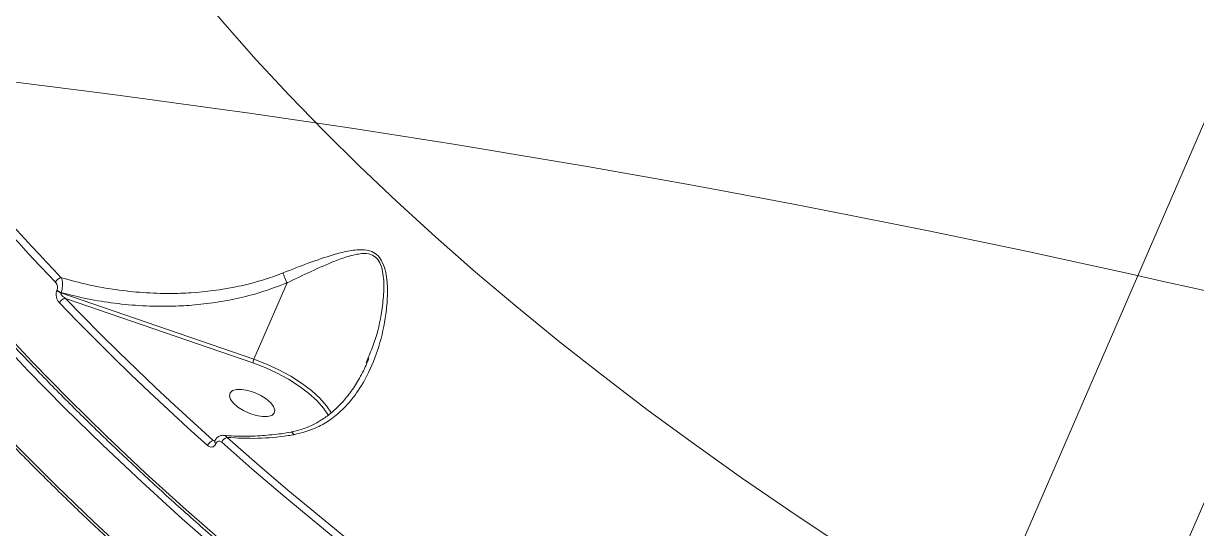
# Model space of a CAD drawing. Header units: millimetres. Extents: x -5550 to 7488, y -4093 to 4627.
# Drawn here: x -3147.2 to -2930.3, y 1152.7 to 1246.2 of the extents above; entities that cross this region are included whole.
import ezdxf

# ---------------------------------------------------------------- set-up
doc = ezdxf.new("R2010")
doc.units = ezdxf.units.MM
doc.layers.add('DIKOM_ОБЪЕКТ', color=7, linetype='Continuous')

msp = doc.modelspace()

# ---------------------------------------------------------------- linework, layer by layer
at = {"layer": 'DIKOM_ОБЪЕКТ', "color": 7, "linetype": 'Continuous', "lineweight": 15}
for p, q in [((-2841.151, 1430.416), (-2966.249, 1141.559)), ((-3098.445, 1198.169), (-3104.579, 1184.007)), ((-3140.961, 1196.821), (-3140.998, 1196.736)), ((-3140.247, 1196.284), (-3140.21, 1196.369)), ((-3104.579, 1184.007), (-3140.247, 1196.284)), ((-3139.411, 1195.288), (-3104.762, 1183.362)), ((-2913.973, 1191.954), (-2943.639, 1123.453)), ((-3083.431, 1184.349), (-3083.82, 1183.379)), ((-3111.78, 1168.91), (-3112.082, 1168.955)), ((-3111.816, 1168.866), (-3111.821, 1168.853)), ((-3111.804, 1168.893), (-3111.816, 1168.866)), ((-3111.591, 1168.389), (-3111.579, 1168.416))]:
    msp.add_line(p, q, dxfattribs=at)
at = {"layer": 'DIKOM_ОБЪЕКТ', "color": 7, "linetype": 'Continuous', "lineweight": 15, "flags": 128}
for points in [[(-2977.628, 1137.982), (-2987.082, 1143.88), (-2996.367, 1149.865), (-3005.474, 1155.93), (-3014.396, 1162.07), (-3023.124, 1168.279), (-3031.649, 1174.551), (-3039.964, 1180.882), (-3048.061, 1187.264), (-3055.933, 1193.692), (-3063.571, 1200.159), (-3070.97, 1206.661), (-3078.122, 1213.19), (-3085.021, 1219.741), (-3091.66, 1226.308), (-3098.032, 1232.884), (-3104.133, 1239.463), (-3109.956, 1246.04), (-3115.496, 1252.608)], [(-3112.082, 1168.955), (-3115.704, 1172.231), (-3119.269, 1175.513), (-3122.775, 1178.8), (-3126.223, 1182.091), (-3129.611, 1185.386), (-3132.938, 1188.684), (-3136.205, 1191.985), (-3139.411, 1195.288)], [(-3140.528, 1194.448), (-3137.315, 1191.137), (-3134.041, 1187.829), (-3130.705, 1184.522), (-3127.309, 1181.219), (-3123.853, 1177.92), (-3120.338, 1174.625), (-3116.765, 1171.336), (-3113.135, 1168.052)], [(-3152.773, 1188.786), (-3146.306, 1181.903), (-3139.57, 1175.025), (-3132.57, 1168.159), (-3125.313, 1161.308), (-3117.804, 1154.481), (-3110.05, 1147.681), (-3102.058, 1140.915), (-3093.834, 1134.189), (-3085.384, 1127.508), (-3076.717, 1120.877), (-3067.839, 1114.303), (-3058.759, 1107.792), (-3049.483, 1101.347), (-3040.019, 1094.975), (-3030.376, 1088.682), (-3020.561, 1082.472), (-3010.583, 1076.351), (-3000.45, 1070.324), (-2990.171, 1064.396), (-2979.755, 1058.572), (-2969.209, 1052.856), (-2958.543, 1047.255)], [(-2957.829, 1048.905), (-2968.494, 1054.507), (-2979.04, 1060.222), (-2989.456, 1066.046), (-2999.735, 1071.975), (-3009.868, 1078.002), (-3019.846, 1084.123), (-3029.661, 1090.333), (-3039.304, 1096.626), (-3048.768, 1102.998), (-3058.044, 1109.442), (-3067.125, 1115.954), (-3076.002, 1122.528), (-3084.669, 1129.158), (-3093.119, 1135.839), (-3101.343, 1142.566), (-3109.335, 1149.332), (-3117.089, 1156.131), (-3124.598, 1162.959), (-3131.855, 1169.809), (-3138.855, 1176.676), (-3145.591, 1183.554), (-3152.058, 1190.436)], [(-3104.762, 1183.362), (-3102.485, 1182.493), (-3100.266, 1181.471), (-3098.155, 1180.319), (-3096.201, 1179.064), (-3094.452, 1177.736), (-3092.947, 1176.365), (-3091.721, 1174.984), (-3090.809, 1173.634)], [(-3090.228, 1174.042), (-3091.13, 1175.367), (-3092.394, 1176.791), (-3093.946, 1178.205), (-3095.75, 1179.575), (-3097.765, 1180.869), (-3099.942, 1182.057), (-3102.231, 1183.111), (-3104.579, 1184.007)], [(-3104.143, 1173.592), (-3105.338, 1173.972), (-3106.499, 1174.51), (-3107.53, 1175.162), (-3108.35, 1175.876), (-3108.89, 1176.594), (-3109.109, 1177.257), (-3108.986, 1177.812), (-3108.534, 1178.214), (-3107.788, 1178.431), (-3106.809, 1178.444), (-3105.676, 1178.253), (-3104.48, 1177.873), (-3103.32, 1177.335), (-3102.288, 1176.683), (-3101.469, 1175.969), (-3100.928, 1175.251), (-3100.71, 1174.588), (-3100.832, 1174.033), (-3101.285, 1173.631), (-3102.031, 1173.414), (-3103.01, 1173.401), (-3104.143, 1173.592)], [(-3123.5, 1144.118), (-3127.131, 1147.402), (-3130.704, 1150.692), (-3134.219, 1153.986), (-3137.674, 1157.286), (-3141.07, 1160.589), (-3144.406, 1163.895), (-3147.681, 1167.203), (-3150.894, 1170.514)], [(-3061.69, 1131.066), (-3068.067, 1135.787), (-3074.335, 1140.537), (-3080.493, 1145.315), (-3086.536, 1150.119), (-3092.464, 1154.945), (-3098.272, 1159.793), (-3103.959, 1164.66), (-3109.522, 1169.545)], [(-3110.519, 1168.646), (-3104.944, 1163.751), (-3099.244, 1158.873), (-3093.423, 1154.015), (-3087.482, 1149.177), (-3081.425, 1144.363), (-3075.254, 1139.574), (-3068.972, 1134.814), (-3062.581, 1130.082)]]:
    msp.add_lwpolyline(points, dxfattribs=at)
at = {"layer": 'DIKOM_ОБЪЕКТ', "color": 7, "linetype": 'Continuous', "lineweight": 15}
for centre, radius, start, end in [((-2880.52, 1449.519), 362.084, 213.85926, 223.93743), ((-2880.003, 1449.821), 361.322, 213.85984, 223.93702), ((-3408.412, -890.39), 2141.49, 63.161502, 84.933205), ((-3139.957, 1197.715), 1.416, 99.52782, 156.54032), ((-3139.644, 1198.136), 1.948, 225.96065, 251.98361), ((-3139.608, 1198.22), 1.946, 225.94818, 251.99608), ((-3139.244, 1193.902), 1.396, 96.86465, 156.99238), ((-3102.573, 1183.088), 2.206, 155.3918, 172.87968), ((-3109.065, 1168.035), 1.577, 106.84199, 157.20354), ((-3111.724, 1167.473), 1.524, 103.5763, 157.67972), ((-3111.342, 1168.801), 0.482, 173.90217, 238.85044), ((-3111.339, 1168.821), 0.471, 171.49566, 239.37077)]:
    msp.add_arc(centre, radius, start, end, dxfattribs=at)
for points, knots in [([(-3218.318, 1323.589), (-3218.339, 1322.876), (-3218.415, 1320.375), (-3218.235, 1315.982), (-3217.785, 1310.416), (-3217.019, 1304.752), (-3215.964, 1299.003), (-3214.613, 1293.171), (-3212.97, 1287.262), (-3211.034, 1281.278), (-3208.808, 1275.226), (-3206.292, 1269.11), (-3203.49, 1262.935), (-3200.403, 1256.705), (-3197.035, 1250.426), (-3193.386, 1244.101), (-3189.461, 1237.736), (-3185.263, 1231.335), (-3180.794, 1224.904), (-3176.058, 1218.447), (-3171.059, 1211.969), (-3165.8, 1205.475), (-3160.287, 1198.969), (-3154.521, 1192.457), (-3148.509, 1185.943), (-3142.255, 1179.432), (-3135.763, 1172.929), (-3129.038, 1166.439), (-3122.086, 1159.967), (-3114.911, 1153.517), (-3107.519, 1147.094), (-3099.916, 1140.704), (-3092.107, 1134.35), (-3084.099, 1128.038), (-3075.896, 1121.772), (-3067.506, 1115.557), (-3058.935, 1109.398), (-3050.189, 1103.298), (-3041.274, 1097.264), (-3032.198, 1091.299), (-3022.967, 1085.408), (-3013.588, 1079.594), (-3004.068, 1073.864), (-2994.415, 1068.22), (-2984.635, 1062.667), (-2974.735, 1057.21), (-2965.84, 1052.442), (-2960.222, 1049.521), (-2957.974, 1048.352)], [0, 0, 0, 0, 0.0088209, 0.0309503, 0.0530919, 0.0752451, 0.097409, 0.1195823, 0.1417636, 0.163952, 0.1861457, 0.2083439, 0.2305452, 0.2527489, 0.2749542, 0.2971602, 0.3193669, 0.3415732, 0.3637793, 0.3859847, 0.408189, 0.4303927, 0.4525951, 0.4747967, 0.4969972, 0.5191965, 0.5413948, 0.563592, 0.5857886, 0.607984, 0.6301784, 0.652372, 0.6745647, 0.6967566, 0.7189481, 0.7411387, 0.7633285, 0.7855179, 0.8077067, 0.8298952, 0.8520827, 0.8742702, 0.8964574, 0.9186441, 0.9408304, 0.9630166, 0.9852026, 1, 1, 1, 1]), ([(-3097.174, 1170.044), (-3095.692, 1170.421), (-3093.288, 1171.032), (-3090.405, 1172.781), (-3087.893, 1174.851), (-3085.449, 1177.756), (-3083.029, 1181.928), (-3081.102, 1187.089), (-3080.071, 1192.232), (-3079.8, 1196.632), (-3080.012, 1199.624), (-3080.672, 1201.85), (-3081.56, 1203.223), (-3082.895, 1204.105), (-3084.814, 1204.388), (-3087.204, 1204.073), (-3090.453, 1203.228), (-3094.423, 1201.876), (-3097.586, 1200.632), (-3099.183, 1200.004)], [0, 0, 0, 0, 0.0742583, 0.1205075, 0.1678182, 0.2375802, 0.309447, 0.4056726, 0.5047072, 0.560252, 0.6168571, 0.6484792, 0.6753899, 0.7024597, 0.7386891, 0.7871122, 0.8368214, 0.9176552, 1, 1, 1, 1]), ([(-3098.445, 1198.169), (-3096.952, 1198.887), (-3093.941, 1200.334), (-3090.195, 1201.98), (-3087.094, 1203.106), (-3084.86, 1203.644), (-3083.043, 1203.558), (-3081.811, 1202.8), (-3081.045, 1201.5), (-3080.55, 1199.36), (-3080.501, 1196.444), (-3080.987, 1192.169), (-3081.858, 1188.026), (-3083.035, 1185.273), (-3083.431, 1184.349)], [0, 0, 0, 0, 0.1291458, 0.2603796, 0.3362422, 0.4133577, 0.4672802, 0.5062993, 0.5452952, 0.5926192, 0.6790695, 0.7679808, 0.922093, 1, 1, 1, 1]), ([(-3099.183, 1200.004), (-3099.492, 1199.883), (-3101.045, 1199.272), (-3103.925, 1198.332), (-3109.262, 1197.03), (-3114.669, 1196.334), (-3120.425, 1196.145), (-3125.061, 1196.299), (-3130.135, 1196.847), (-3135.205, 1197.743), (-3138.529, 1198.656), (-3140.192, 1199.112)], [0, 0, 0, 0, 0.0242946, 0.1222488, 0.2202199, 0.4215197, 0.5118915, 0.6322351, 0.7525895, 0.8762948, 1, 1, 1, 1]), ([(-3098.445, 1198.172), (-3098.543, 1198.362), (-3098.738, 1198.743), (-3098.972, 1199.327), (-3099.112, 1199.745), (-3099.166, 1199.943), (-3099.183, 1200.004)], [0, 0, 0, 0, 0.3253326, 0.6505128, 0.8925371, 1, 1, 1, 1]), ([(-3141.256, 1198.279), (-3141.17, 1198.169), (-3141.018, 1197.976), (-3140.896, 1197.601), (-3140.861, 1197.256), (-3140.895, 1196.992), (-3140.946, 1196.861), (-3140.961, 1196.821)], [0, 0, 0, 0, 0.3025948, 0.5347228, 0.7255114, 0.9171264, 1, 1, 1, 1]), ([(-3140.21, 1196.369), (-3140.181, 1196.449), (-3140.086, 1196.712), (-3139.978, 1197.217), (-3139.929, 1197.873), (-3139.979, 1198.513), (-3140.093, 1198.914), (-3140.178, 1199.085), (-3140.192, 1199.112)], [0, 0, 0, 0, 0.0891611, 0.2936408, 0.4895849, 0.716355, 0.954602, 1, 1, 1, 1]), ([(-3140.21, 1196.369), (-3138.585, 1195.957), (-3135.334, 1195.133), (-3130.297, 1194.326), (-3125.166, 1193.853), (-3120.39, 1193.772), (-3115.853, 1193.998), (-3111.57, 1194.488), (-3107.112, 1195.337), (-3102.698, 1196.513), (-3099.862, 1197.619), (-3098.445, 1198.172)], [0, 0, 0, 0, 0.1183253, 0.2366488, 0.3581436, 0.4796229, 0.5712578, 0.6768276, 0.7823844, 0.891206, 1, 1, 1, 1]), ([(-3098.445, 1198.172), (-3098.445, 1198.172), (-3098.445, 1198.171), (-3098.445, 1198.17), (-3098.445, 1198.169), (-3098.445, 1198.169)], [0, 0, 0, 0, 0.3040512, 0.6749556, 1, 1, 1, 1]), ([(-3140.998, 1196.736), (-3141.021, 1196.676), (-3141.101, 1196.469), (-3141.153, 1196.049), (-3141.092, 1195.495), (-3140.896, 1194.911), (-3140.658, 1194.612), (-3140.528, 1194.448)], [0, 0, 0, 0, 0.0796692, 0.2757545, 0.470772, 0.7105097, 1, 1, 1, 1]), ([(-3139.411, 1195.288), (-3139.546, 1195.373), (-3139.784, 1195.523), (-3140.054, 1195.78), (-3140.201, 1195.981), (-3140.255, 1196.124), (-3140.269, 1196.214), (-3140.253, 1196.263), (-3140.247, 1196.284)], [0, 0, 0, 0, 0.3508991, 0.6182852, 0.80292, 0.8793379, 0.9491814, 1, 1, 1, 1]), ([(-3083.307, 1184.279), (-3083.377, 1184.076), (-3083.794, 1182.881), (-3084.803, 1180.881), (-3086.318, 1178.37), (-3088.032, 1176.195), (-3089.823, 1174.413), (-3091.693, 1172.959), (-3093.65, 1171.839), (-3095.663, 1171.001), (-3097.058, 1170.701), (-3097.695, 1170.563)], [0, 0, 0, 0, 0.030113, 0.1774242, 0.3167832, 0.4494004, 0.5770173, 0.6845166, 0.7975474, 0.9074482, 1, 1, 1, 1]), ([(-3150.854, 1169.836), (-3149.751, 1168.694), (-3146.549, 1165.383), (-3141.068, 1159.908), (-3134.335, 1153.419), (-3128.444, 1147.934), (-3124.766, 1144.617), (-3123.473, 1143.451)], [0, 0, 0, 0, 0.1293287, 0.3751379, 0.6209362, 0.8667231, 1, 1, 1, 1]), ([(-3110.168, 1169.91), (-3110.186, 1169.915), (-3110.396, 1169.97), (-3110.838, 1169.862), (-3111.363, 1169.561), (-3111.685, 1169.19), (-3111.771, 1168.939), (-3111.79, 1168.884)], [0, 0, 0, 0, 0.0279837, 0.3189614, 0.6241316, 0.9179834, 1, 1, 1, 1]), ([(-3109.522, 1169.545), (-3109.625, 1169.649), (-3109.822, 1169.851), (-3110.051, 1169.885), (-3110.162, 1169.901)], [0, 0, 0, 0, 0.5185908, 1, 1, 1, 1]), ([(-3097.686, 1170.543), (-3097.692, 1170.541), (-3098.882, 1170.291), (-3101.249, 1170.011), (-3104.765, 1169.748), (-3107.748, 1169.732), (-3109.513, 1169.892), (-3110.155, 1169.95)], [0, 0, 0, 0, 0.0014171, 0.279109, 0.558557, 0.8393722, 1, 1, 1, 1]), ([(-3109.522, 1169.545), (-3107.641, 1169.443), (-3103.95, 1169.245), (-3099.764, 1169.635), (-3097.529, 1169.988), (-3097.174, 1170.044)], [0, 0, 0, 0, 0.466532, 0.9150233, 1, 1, 1, 1]), ([(-3097.174, 1170.044), (-3097.183, 1170.063), (-3097.266, 1170.225), (-3097.428, 1170.448), (-3097.599, 1170.582), (-3097.672, 1170.534), (-3097.685, 1170.525)], [0, 0, 0, 0, 0.0561552, 0.4766619, 0.9042966, 1, 1, 1, 1]), ([(-3113.135, 1168.052), (-3113.034, 1167.976), (-3112.82, 1167.813), (-3112.458, 1167.733), (-3112.104, 1167.804), (-3111.793, 1168.019), (-3111.659, 1168.265), (-3111.591, 1168.389)], [0, 0, 0, 0, 0.1890227, 0.4045197, 0.6068805, 0.8033788, 1, 1, 1, 1]), ([(-3111.799, 1168.856), (-3111.828, 1168.861), (-3111.926, 1168.877), (-3112.018, 1168.923), (-3112.082, 1168.955)], [0, 0, 0, 0, 0.2968259, 1, 1, 1, 1]), ([(-3111.786, 1168.961), (-3111.795, 1168.928), (-3111.814, 1168.861), (-3111.847, 1168.81), (-3111.847, 1168.81), (-3111.847, 1168.81)], [0, 0, 0, 0, 0.3198585, 0.659356, 1, 1, 1, 1]), ([(-3111.579, 1168.416), (-3111.533, 1168.499), (-3111.442, 1168.666), (-3111.23, 1168.813), (-3110.987, 1168.863), (-3110.737, 1168.81), (-3110.588, 1168.698), (-3110.519, 1168.646)], [0, 0, 0, 0, 0.195121, 0.3900697, 0.5932321, 0.8111042, 1, 1, 1, 1])]:
    msp.add_open_spline(points, degree=3, knots=knots, dxfattribs=at)

doc.saveas('drawing.dxf')
